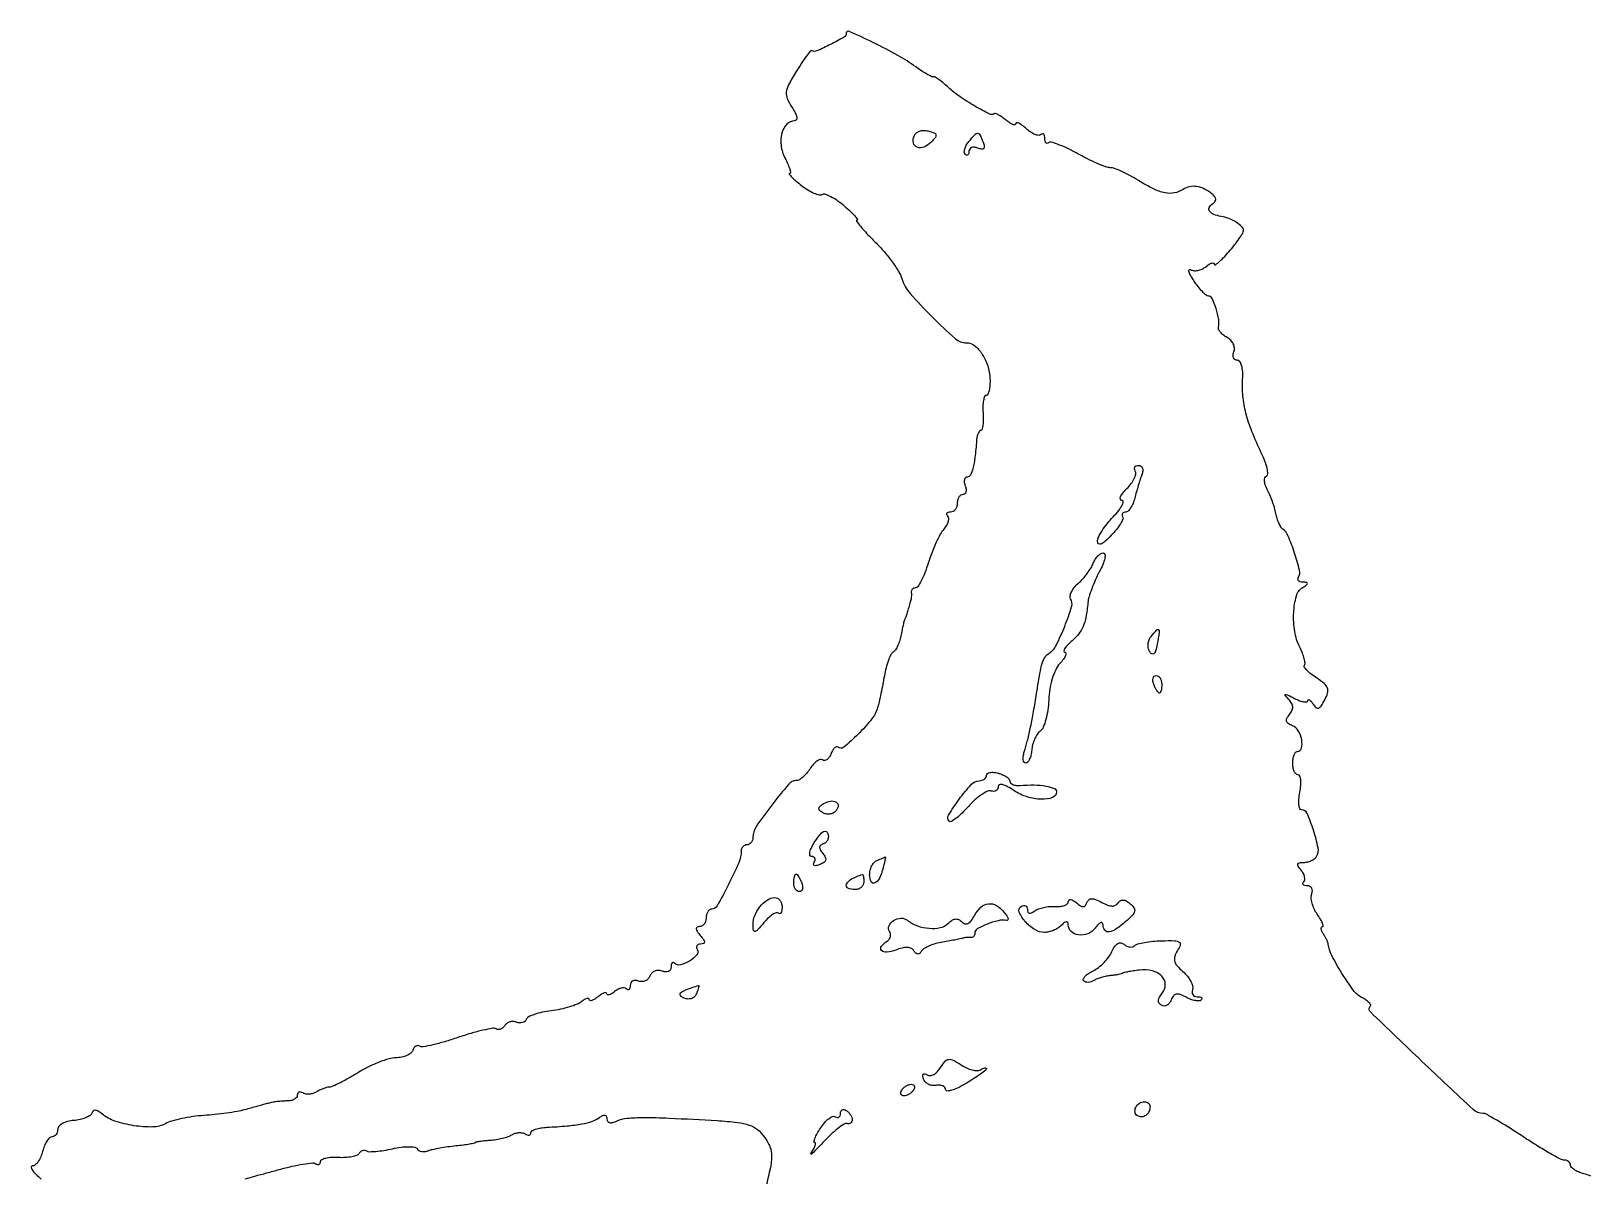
# Model space of a CAD drawing. Extents: x 0 to 358, y 1 to 396.
# Drawn here: x 0.5 to 267.5, y 200.3 to 396.4 of the extents above; entities that cross this region are included whole.
import ezdxf

# ---------------------------------------------------------------- set-up
doc = ezdxf.new("R2010")
doc.units = 0

msp = doc.modelspace()

# ---------------------------------------------------------------- linework, layer by layer
for points in [[(267.457085, 200.277157, 0.034719), (266.5, 200.589356, -0.031538), (265.542749, 200.894893, -0.043524), (264.734375, 201.294405, -0.050787), (264.168069, 201.722675, -0.208396), (264, 202.108408, 0.116862), (263.919414, 202.44849, 0.100539), (263.691975, 202.738095, 0.092947), (263.351862, 202.93251, 0.083676), (262.951403, 203, -0.12223), (262.288677, 203.164467, -0.007081), (260.441835, 204.175, -0.010418), (258.263952, 205.467683, -0.007452), (255.880689, 207, 0.005867), (253.513541, 208.532583, 0.008509), (251.385657, 209.825, 0.004907), (249.574371, 210.859647, 0.127986), (249.035041, 211, -0.189926), (247.30427, 211.682039, -0.002406), (238.557457, 219.922089, -0.001697), (229.721672, 228.38388, -0.419561), (229.712601, 229.379268, 0.334621), (229.747882, 229.630389, 0.06919), (229.462184, 230.010611, 0.047639), (228.932864, 230.450184, 0.026614), (228.215996, 230.884403, -0.111801), (226.831684, 232.084099, -0.018941), (224.855841, 234.996058, -0.019905), (223.105485, 238.063865, -0.093409), (222.522639, 240, 0.071691), (222.454022, 240.26955, 0.014588), (222.25187, 240.720313, 0.015098), (221.983422, 241.234766, 0.013649), (221.67567, 241.75, -0.033712), (221.41456, 242.229858, -0.072502), (221.295985, 242.632812, -0.141775), (221.332748, 242.893242, -0.29539), (221.497687, 243, 0.459666), (221.627694, 243.151539, 0.059025), (221.497418, 243.621223, 0.037199), (221.157255, 244.302919, 0.018453), (220.632143, 245.114802, -0.04329), (220.104756, 246.026394, -0.043275), (219.742142, 247.015284, -0.046866), (219.583334, 247.93325, -0.111471), (219.682427, 248.614802, 0.083979), (219.789026, 249.143813, 0.131528), (219.683698, 249.593098, 0.150095), (219.383278, 249.890889, 0.121349), (218.940322, 250, -0.051431), (218.496526, 250.045771, -0.154481), (218.234088, 250.193285, -0.259457), (218.180393, 250.408538, -0.131282), (218.324657, 250.657991, 0.171918), (218.492554, 251.010146, 0.082297), (218.462194, 251.516912, 0.066538), (218.246292, 252.095866, 0.050768), (217.868879, 252.657991, -0.030075), (217.37435, 253.332571, -0.227762), (217.326648, 253.713503, -0.277191), (217.591411, 253.939553, -0.041494), (218.318538, 254, 0.058448), (218.963311, 254.07563, 0.050433), (219.607806, 254.299493, 0.052997), (220.15648, 254.629119, 0.092851), (220.512083, 255.01955, 0.191349), (220.771079, 256.480578, 0.027072), (219.980331, 259.4917, 0.024679), (218.892101, 262.380309, 0.298729), (217.947448, 263, -0.31361), (217.644814, 263.210523, -0.064185), (217.489875, 263.88125, -0.046772), (217.484692, 264.849938, -0.027324), (217.65, 266, 0.027739), (217.814333, 267.150043, 0.047454), (217.806228, 268.11875, 0.06547), (217.64665, 268.788345, 0.311005), (217.339286, 269, -0.205852), (216.991166, 269.149664, -0.083049), (216.696094, 269.5875, -0.063348), (216.495445, 270.234369, -0.043589), (216.428571, 271, -0.037431), (216.485989, 271.765916, -0.056229), (216.659375, 272.4125, -0.073811), (216.913319, 272.854291, -0.229337), (217.214286, 273, 0.343323), (217.918961, 273.548517, 0.108803), (217.963339, 274.97104, 0.08403), (217.379119, 276.555593, 0.172555), (216.387376, 277.404844, -0.05116), (215.667001, 277.769538, -0.18585), (215.369029, 278.176146, -0.188715), (215.42299, 278.673229, -0.052937), (215.863582, 279.335627, 0.061821), (216.302038, 280.020825, 0.125231), (216.426261, 280.644554, 0.121029), (216.238433, 281.266121, 0.055653), (215.726206, 281.9462, -0.01353), (215.118851, 282.625324, -0.59148), (215.173763, 282.768749, -0.149637), (215.500573, 282.715946, -0.004478), (216.75, 282.087223, 0.026527), (217.614418, 281.698991, 0.051582), (218.343561, 281.500322, 0.085899), (218.836257, 281.504481, 0.356969), (219.015313, 281.714816, -0.266291), (219.108121, 281.869643, -0.282712), (219.283805, 281.862479, -0.079433), (219.568466, 281.597113, -0.024349), (219.907826, 281.1149, 0.063646), (220.404318, 280.515384, 0.280927), (220.834415, 280.426287, 0.163131), (221.286741, 280.782356, 0.022279), (221.909428, 281.830764, 0.049442), (222.402313, 283.021053, 0.165185), (222.374286, 283.854259, 0.131331), (221.829463, 284.613867, 0.026853), (220.485706, 285.601322, -0.021106), (219.543975, 286.276831, -0.036423), (218.830422, 286.9248, -0.044355), (218.398995, 287.467053, -0.356217), (218.428909, 287.762243, 0.232588), (218.545605, 288.10478, 0.030725), (218.396445, 288.879811, 0.030454), (218.087518, 289.836143, 0.021064), (217.628447, 290.876784, -0.075185), (216.771926, 293.5739, -0.051868), (216.599425, 296.779225, -0.05376), (217.052028, 299.632876, -0.187486), (218.139142, 301.107156, 0.012398), (218.834744, 301.572441, 0.228205), (218.960349, 301.798193, 0.400356), (218.834696, 301.946584, 0.023718), (218.190983, 301.984687, -0.067932), (217.728707, 302.053302, -0.139696), (217.421433, 302.246205, -0.188066), (217.315069, 302.528094, -0.136486), (217.409432, 302.853458, 0.202372), (217.591743, 304.026185, 0.01759), (216.738268, 306.990852, 0.020313), (215.665141, 309.875928, 0.134817), (214.726574, 311.073495, -0.100195), (214.401301, 311.43475, -0.029816), (214.060886, 312.098811, -0.0286), (213.759095, 312.908193, -0.027372), (213.54649, 313.758598, 0.024438), (213.314379, 314.710714, 0.014073), (212.947346, 315.832788, 0.01404), (212.514317, 316.941487, 0.022745), (212.077905, 317.854433, -0.038273), (211.722963, 318.660283, -0.068609), (211.578581, 319.367535, -0.101669), (211.651298, 319.89009, -0.224223), (211.928678, 320.16933, 0.326388), (212.169507, 320.527283, 0.044422), (212.047665, 321.477533, 0.03727), (211.672153, 322.732163, 0.022394), (211.052076, 324.158443, -0.019208), (209.443132, 327.795754, -0.032282), (208.413571, 330.971353, -0.037259), (207.898591, 333.892633, -0.041642), (207.850658, 336.75, 0.030189), (207.858571, 338.0467, 0.055754), (207.684986, 339.084998, 0.08075), (207.364612, 339.768716, 0.247753), (206.9265, 340, -0.149401), (206.538631, 340.118542, -0.152549), (206.28714, 340.432856, -0.116583), (206.219936, 340.909967, -0.068664), (206.351478, 341.473553, 0.115227), (206.439394, 342.111419, 0.087031), (206.252809, 342.79598, 0.080018), (205.822529, 343.425705, 0.075513), (205.208467, 343.903212, -0.039215), (204.569776, 344.329553, -0.050512), (204.062464, 344.819437, -0.059846), (203.747869, 345.297125, -0.179184), (203.706306, 345.679659, 0.104742), (203.755686, 346.99042, 0.034553), (203.294755, 348.872752, 0.029487), (202.628524, 350.59976, 0.293969), (202.006602, 351, -0.179689), (201.606735, 351.148498, -0.024804), (200.953262, 351.770543, -0.025856), (200.226236, 352.618555, -0.019251), (199.511283, 353.623124, -0.016505), (198.922748, 354.589472, -0.056057), (198.634513, 355.267373, -0.287444), (198.702903, 355.514713, -0.335505), (198.940078, 355.537034, 0.117241), (199.487196, 355.355629, 0.069163), (200.17828, 355.391159, 0.063102), (200.901427, 355.627203, 0.062877), (201.543805, 356.036355, -0.030158), (202.103377, 356.44643, -0.071283), (202.572243, 356.66135, -0.160507), (202.870291, 356.652161, -0.315284), (203, 356.466906, 0.582294), (203.172893, 356.368785, 0.041757), (203.734016, 356.770957, 0.02636), (204.538949, 357.533004, 0.012445), (205.498779, 358.594461, 0.010881), (206.455972, 359.75774, 0.014829), (207.2639, 360.849474, 0.011628), (207.880671, 361.782327, 0.140708), (207.998779, 362.190983, 0.202598), (207.711142, 362.875086, 0.051057), (206.74436, 363.642548, 0.048327), (205.46991, 364.293719, 0.056448), (204.158369, 364.646844, -0.055112), (202.903424, 364.981148, -0.150094), (202.18972, 365.544747, -0.263606), (202.132048, 366.191536, -0.147194), (202.668296, 366.804373, 0.071128), (203.118116, 367.184545, 0.194189), (203.255817, 367.569531, 0.161667), (203.096165, 367.992828, 0.046506), (202.600255, 368.5, 0.059737), (201.330364, 369.339906, 0.077908), (200.005224, 369.763675, 0.087727), (198.741383, 369.737137, 0.103989), (197.64474, 369.269298, -0.107495), (196.203235, 368.666118, -0.095379), (194.574807, 368.679227, -0.065747), (192.585518, 369.359579, -0.024451), (190, 370.804903, 0.015233), (188.564128, 371.642661, 0.017506), (187.14403, 372.351008, 0.016816), (185.908463, 372.864755, 0.08963), (185.192444, 372.996262, -0.088254), (184.441772, 373.132016, -0.01276), (182.991698, 373.712002, -0.014131), (181.297334, 374.497823, -0.011668), (179.536686, 375.427575, 0.015211), (177.827347, 376.314804, 0.023291), (176.29121, 376.967492, 0.019758), (175.038701, 377.376582, 0.271807), (174.594242, 377.260909, -0.169363), (174.370009, 377.152631, -0.257453), (174.174559, 377.232892, -0.12671), (174.040932, 377.52806, -0.043285), (174, 378, 0.04964), (173.953601, 378.466209, 0.148649), (173.803526, 378.745192, 0.260289), (173.584477, 378.806488, 0.138111), (173.331152, 378.664485, -0.225806), (172.943361, 378.52677, -0.068493), (172.320877, 378.678904, -0.053499), (171.58128, 379.067117, -0.036341), (170.831152, 379.652806, 0.02206), (170.12753, 380.235248, 0.049909), (169.537901, 380.594811, 0.107822), (169.155785, 380.685512, 0.419566), (169, 380.532543, -0.361339), (168.855743, 380.358991, -0.133083), (168.514227, 380.386637, -0.060482), (167.981695, 380.654606, -0.026432), (167.346305, 381.127555, 0.019025), (166.686776, 381.633818, 0.028797), (166.073578, 382.017455, 0.028072), (165.566025, 382.259724, 0.265352), (165.335827, 382.229738, -0.287826), (164.558255, 382.161307, -0.011939), (161.992966, 383.55142, -0.020531), (159.412125, 385.174993, -0.038714), (157.5, 386.721185, 0.015344), (156.68996, 387.441277, 0.020528), (155.910187, 388.040173, 0.018199), (155.23812, 388.478094, 0.159761), (154.896381, 388.556045, -0.138535), (154.539125, 388.622064, -0.013962), (153.766138, 389.030376, -0.016663), (152.858233, 389.583547, -0.012519), (151.896381, 390.249491, 0.030305), (148.829753, 392.215199, 0.014375), (144.666447, 394.386274, 0.006507), (140.495997, 396.344138, 0.545232), (140, 396.024506, -0.267783), (139.619587, 395.365139, -0.013115), (137.321377, 394.115609, -0.014258), (134.968784, 392.998704, -0.215253), (134.085317, 393.006922, 0.342608), (133.839929, 392.95029, 0.009647), (133.128123, 392.041684, 0.015832), (132.305993, 390.874332, 0.00973), (131.409108, 389.451588, 0.014339), (130.122812, 387.175192, 0.092287), (129.731946, 385.918761, 0.133034), (129.894445, 384.821029, 0.042165), (130.688801, 383.352197, -0.026374), (131.245807, 382.395638, -0.070334), (131.504169, 381.651399, -0.156192), (131.450744, 381.193648, -0.29426), (131.150194, 381, 0.20772), (129.814251, 380.419968, 0.124644), (128.96581, 378.879953, 0.097196), (128.835175, 376.767616, 0.086858), (129.496335, 374.669703, -0.016025), (129.986792, 373.645325, -0.030029), (130.305463, 372.784225, -0.036757), (130.445281, 372.161683, -0.458089), (130.305838, 372, 0.627728), (130.244449, 371.87281, 0.027565), (130.670505, 371.393411, 0.020644), (131.387806, 370.72806, 0.010011), (132.355485, 369.935015, 0.027188), (133.425066, 369.184032, 0.037058), (134.467811, 368.636243, 0.040727), (135.352487, 368.334981, 0.20281), (135.859926, 368.413429, -0.223811), (136.377393, 368.472264, -0.036995), (137.32701, 368.06953, -0.034521), (138.452211, 367.388796, -0.024301), (139.619582, 366.479636, -0.010857), (140.678429, 365.52825, -0.022283), (141.456632, 364.729759, -0.03007), (141.909216, 364.155972, -0.605122), (141.828528, 364.001221, 0.615054), (141.740544, 363.826346, 0.01432), (142.468363, 362.898796, 0.015935), (143.541642, 361.689374, 0.008336), (144.949605, 360.25, -0.020554), (146.457898, 358.630757, -0.019569), (147.854242, 356.867188, -0.019952), (148.96336, 355.21309, -0.063094), (149.512022, 354, 0.104214), (150.917947, 351.465235, 0.018497), (154.642589, 347.475757, 0.014979), (158.641999, 343.72917, 0.182697), (160.570966, 343, -0.170511), (161.953347, 342.514461, -0.078895), (163.251316, 341.086612, -0.068309), (164.210185, 339.07038, -0.066903), (164.599223, 336.855899, -0.02504), (164.588526, 335.761394, -0.040377), (164.458009, 334.83892, -0.049082), (164.241932, 334.18546, -0.296606), (163.956799, 334, 0.310006), (163.677161, 333.808187, 0.046802), (163.482775, 333.11875, 0.03887), (163.382058, 332.149866, 0.023755), (163.406923, 331, -0.018536), (163.443801, 329.849916, -0.030692), (163.379407, 328.88125, -0.032163), (163.24097, 328.169284, -0.340974), (163.021595, 328, 0.240261), (162.784657, 327.879171, 0.059218), (162.565044, 327.485937, 0.047582), (162.392578, 326.920279, 0.031907), (162.300134, 326.25, -0.010238), (162.026017, 323.334248, -0.034863), (161.677346, 321.459791, -0.058126), (161.243103, 320.339312, -0.27809), (160.680207, 320, 0.201694), (160.388092, 319.877167, 0.142305), (160.217773, 319.559375, 0.093029), (160.206255, 319.07459, 0.051204), (160.361626, 318.5, -0.055937), (160.511135, 317.925634, -0.100118), (160.483616, 317.440625, -0.147206), (160.289193, 317.122486, -0.184534), (159.968615, 317, 0.152681), (159.599211, 316.884506, 0.098158), (159.284531, 316.559375, 0.08088), (159.07223, 316.073532, 0.062722), (159, 315.5, -0.076226), (158.912123, 314.926925, -0.089419), (158.657292, 314.440625, -0.100747), (158.278257, 314.115534, -0.127718), (157.833333, 314, 0.058615), (157.432486, 313.952847, 0.175975), (157.205849, 313.803526, 0.251921), (157.173742, 313.585578, 0.109963), (157.335515, 313.331152, -0.194), (157.493934, 312.958699, -0.075761), (157.418819, 312.394314, -0.06004), (157.137594, 311.735559, -0.043497), (156.679868, 311.081152, 0.052051), (156.081155, 310.193287, 0.015248), (155.35148, 308.716026, 0.015139), (154.627048, 306.99306, 0.0157), (154.017626, 305.25, -0.016841), (153.4441, 303.621542, -0.025309), (152.826111, 302.248438, -0.022814), (152.237837, 301.218934, -0.256951), (151.83994, 301, 0.091019), (151.528386, 300.942811, 0.11087), (151.281519, 300.779688, 0.118092), (151.138359, 300.535884, 0.113599), (151.118421, 300.25, -0.037629), (151.14628, 299.908429, -0.022329), (151.130551, 299.5, -0.02227), (151.078139, 299.091714, -0.035422), (150.993421, 298.75, 0.006628), (150.882384, 298.391783, 0.003126), (150.748067, 297.926562, 0.003097), (150.613478, 297.437645, 0.004363), (150.5, 297, -0.011706), (150.389666, 296.59882, -0.013318), (150.26489, 296.220312, -0.012552), (150.142826, 295.90576, -0.069558), (150.05069, 295.75, 0.104766), (149.954483, 295.557893, 0.004933), (149.777463, 294.851814, 0.007946), (149.587688, 294.002718, 0.005613), (149.400436, 293.04341, -0.029282), (149.160003, 292.061294, -0.031773), (148.811419, 291.14124, -0.033536), (148.41364, 290.400368, -0.114861), (148.028509, 290.01762, 0.139759), (147.635466, 289.586736, 0.026065), (147.204854, 288.595073, 0.02611), (146.81117, 287.34606, 0.021256), (146.517872, 285.97421, -0.005759), (146.249704, 284.497484, -0.004786), (145.931391, 282.933049, -0.004834), (145.612241, 281.505639, -0.013024), (145.349362, 280.5, -0.098894), (144.333797, 278.543924, -0.027727), (142.022305, 275.968606, -0.021209), (139.556114, 273.710042, -0.389149), (138.581184, 273.75215, 0.267611), (138.32703, 273.820422, 0.125341), (138.019401, 273.648381, 0.073425), (137.698035, 273.238478, 0.037997), (137.418754, 272.648872, -0.055738), (137.114681, 272.061605, -0.086242), (136.721639, 271.649055, -0.117287), (136.305834, 271.471271, -0.183031), (135.927922, 271.544547, 0.217398), (135.503884, 271.598019, 0.078005), (134.944757, 271.322122, 0.059442), (134.342852, 270.780394, 0.040266), (133.79216, 270.038803, -0.033981), (133.227819, 269.258554, -0.038876), (132.585823, 268.598898, -0.042501), (131.96241, 268.138315, -0.138717), (131.473453, 268, 0.219112), (130.141173, 267.386719, 0.012652), (127.233633, 263.81086, 0.014943), (124.553716, 260.115846, 0.150523), (124, 258.318215, -0.074258), (123.924781, 257.814535, -0.088353), (123.70625, 257.387226, -0.100639), (123.381351, 257.101571, -0.130891), (123, 257, 0.104631), (122.618438, 256.91927, 0.099094), (122.29375, 256.690134, 0.096534), (122.076139, 256.347799, 0.093714), (122, 255.945136, -0.101871), (121.589258, 253.95007, -0.015444), (119.856971, 250.241342, -0.010007), (117.892501, 246.539371, -0.272164), (116.975007, 246, 0.151749), (116.603169, 245.884488, 0.098319), (116.286408, 245.559375, 0.081201), (116.072731, 245.073516, 0.063155), (116, 244.5, -0.073201), (115.915635, 243.926827, -0.087756), (115.670282, 243.440625, -0.100549), (115.305595, 243.115597, -0.132654), (114.877555, 243, 0.122183), (114.467821, 242.898357, 0.300026), (114.325424, 242.638636, 0.128583), (114.48229, 242.191217, 0.024942), (115, 241.5, -0.020663), (115.564903, 240.759068, -0.142917), (115.709758, 240.330825, -0.325525), (115.547239, 240.086597, -0.088789), (115.063428, 240, 0.087894), (114.656816, 239.927966, 0.16675), (114.401459, 239.720988, 0.178278), (114.336822, 239.412212, 0.102122), (114.468991, 239.050173, -0.329241), (114.394624, 238.151355, -0.075887), (113.159064, 237.109313, -0.070989), (111.611265, 236.44135, -0.268987), (110.631483, 236.70185, 0.140928), (110.392401, 236.834139, 0.260452), (110.185498, 236.773699, 0.146369), (110.043765, 236.505612, 0.048953), (110, 236.059678, -0.127714), (109.881956, 235.605074, -0.16252), (109.563976, 235.314457, -0.128753), (109.070151, 235.233677, -0.068219), (108.462146, 235.376152, 0.089321), (107.82821, 235.496913, 0.097617), (107.212887, 235.382049, 0.101645), (106.70596, 235.048649, 0.105396), (106.379387, 234.546284, -0.09884), (106.063244, 234.045868, -0.097898), (105.578234, 233.703164, -0.097991), (104.999714, 233.570996, -0.099237), (104.417241, 233.670131, 0.081736), (103.875876, 233.781731, 0.12965), (103.416315, 233.680086, 0.150817), (103.111971, 233.382058, 0.124767), (103, 232.940322, -0.051431), (102.954229, 232.496526, -0.154481), (102.806715, 232.234088, -0.259457), (102.591462, 232.180393, -0.131282), (102.342009, 232.324657, 0.171918), (101.989854, 232.492554, 0.082297), (101.483088, 232.462194, 0.066538), (100.904134, 232.246292, 0.050768), (100.342009, 231.868879, -0.03138), (99.826304, 231.492883, -0.074889), (99.394215, 231.301091, -0.168576), (99.119912, 231.319157, -0.301415), (99, 231.5, 0.341777), (98.867713, 231.670922, 0.144806), (98.559375, 231.660392, 0.064878), (98.07637, 231.426283, 0.027963), (97.5, 231, -0.027963), (96.92363, 230.573717, -0.064878), (96.440625, 230.339608, -0.144806), (96.132287, 230.329078, -0.341777), (96, 230.5, 0.293524), (95.88254, 230.682847, 0.173101), (95.614288, 230.705966, 0.077033), (95.191525, 230.52192, 0.032103), (94.686938, 230.155145, -0.078506), (93.925225, 229.702649, -0.021722), (92.607647, 229.242636, -0.021374), (91.049968, 228.84535, -0.020899), (89.452375, 228.579012, 0.022237), (87.926433, 228.320423, 0.030491), (86.585865, 227.944648, 0.031015), (85.561434, 227.516023, 0.200307), (85.20083, 227.102489, -0.13808), (84.971652, 226.764736, -0.105499), (84.575802, 226.553605, -0.090161), (84.071204, 226.503015, -0.071747), (83.536543, 226.624351, 0.083127), (82.976306, 226.738229, 0.078375), (82.397349, 226.667381, 0.081674), (81.888971, 226.427311, 0.103632), (81.532052, 226.051862, -0.073395), (81.214784, 225.675266, -0.087867), (80.819701, 225.433646, -0.100568), (80.410134, 225.362019, -0.132327), (80.048228, 225.470193, 0.183506), (79.473076, 225.581165, 0.012121), (77.789087, 225.245736, 0.016264), (75.756135, 224.71931, 0.011365), (73.5, 224, -0.011139), (71.245028, 223.279937, -0.01599), (69.215705, 222.751303, -0.011767), (67.533884, 222.411562, -0.18439), (66.968083, 222.519726, 0.145692), (66.632502, 222.610518, 0.130442), (66.285447, 222.509011, 0.105429), (65.979029, 222.221229, 0.07135), (65.763775, 221.791324, -0.14704), (65.432254, 221.320747, -0.062082), (64.762967, 220.918587, -0.053997), (63.887508, 220.638955, -0.046741), (62.928365, 220.535094, 0.06695), (61.723783, 220.355317, 0.022554), (60.038332, 219.783747, 0.021974), (58.209685, 218.975903, 0.023473), (56.5, 218.026597, -0.009421), (54.895103, 217.075533, -0.012064), (53.38125, 216.26418, -0.010014), (52.093932, 215.645761, -0.093984), (51.5, 215.500167, 0.052504), (51.028368, 215.425075, 0.023202), (50.426563, 215.232831, 0.022659), (49.801898, 214.968059, 0.028295), (49.25, 214.664552, -0.064843), (48.697556, 214.411282, -0.0569), (48.073438, 214.293398, -0.059864), (47.474951, 214.321297, -0.097156), (47, 214.5, 0.07646), (46.617603, 214.662104, 0.15381), (46.29375, 214.643656, 0.186466), (46.079292, 214.451415, 0.118367), (46, 214.121166, -0.17152), (45.865851, 213.741609, -0.094736), (45.485937, 213.420037, -0.074948), (44.91945, 213.204286, -0.05504), (44.25, 213.134201, 0.019695), (43.47076, 213.10791, 0.012775), (42.573437, 213.019092, 0.012849), (41.700281, 212.887212, 0.023687), (41, 212.728433, 0.000038), (40.252706, 212.521286, 0.000014), (39.20625, 212.231097, 0.000014), (38.067073, 211.915127, 0.000017), (37, 211.619085, -0.024266), (35.732933, 211.332896, -0.008813), (33.9125, 211.046599, -0.008715), (31.906155, 210.802769, -0.01028), (30, 210.644296, 0.019258), (28.125659, 210.454531, 0.017638), (26.215189, 210.117367, 0.017961), (24.531973, 209.694962, 0.053637), (23.434686, 209.245249, -0.120728), (21.262896, 208.677172, -0.042657), (18.031872, 208.902792, -0.042857), (14.801232, 209.695573, -0.091863), (12.568897, 210.942821, 0.038812), (11.94426, 211.384186, 0.119355), (11.453145, 211.536088, 0.196138), (11.091631, 211.414286, 0.134352), (10.847246, 211.050359, -0.169022), (10.527119, 210.637139, -0.047652), (9.794191, 210.254119, -0.042246), (8.828142, 209.953293, -0.033807), (7.75, 209.790513, 0.044117), (6.697467, 209.609364, 0.060861), (5.807812, 209.25383, 0.07691), (5.203188, 208.789136, 0.192838), (5, 208.281892, -0.074938), (4.926178, 207.79211, -0.088728), (4.711847, 207.376556, -0.100685), (4.393141, 207.098761, -0.129778), (4.019052, 207, 0.196992), (3.598489, 206.827615, 0.05533), (3.141941, 206.265625, 0.046776), (2.722843, 205.457085, 0.034719), (2.410644, 204.5, -0.040428), (2.086396, 203.543121, -0.052063), (1.632158, 202.734016, -0.062041), (1.124319, 202.177297, -0.178431), (0.641592, 201.998779, 0.441619), (0.455265, 201.793895, 0.126334), (0.619371, 201.337337, 0.048784), (1.221335, 200.613733, 0.019819), (2.169033, 199.748779, 0.009327)], [(37.093606, 199.826157, 0.001115), (38.768922, 200.269501, 0.001418), (40.763748, 200.808229, 0.00112), (42.919567, 201.402192, -0.011846), (45.056071, 201.941804, -0.016536), (46.991076, 202.315215, -0.01292), (48.590228, 202.527093, -0.166376), (49.169567, 202.395202, 0.084882), (49.486783, 202.266949, 0.163686), (49.75606, 202.296591, 0.180599), (49.935273, 202.477996, 0.105885), (50, 202.780218, -0.284715), (50.20668, 203.113756, -0.057425), (50.89268, 203.361503, -0.044938), (51.874372, 203.50188, -0.027916), (53.03891, 203.497685, 0.027101), (54.24124, 203.491396, 0.034644), (55.340884, 203.622002, 0.037108), (56.209193, 203.854536, 0.172012), (56.608009, 204.174762, -0.084477), (56.866227, 204.467911, -0.093281), (57.198684, 204.64699, -0.100466), (57.552785, 204.685311, -0.115793), (57.874298, 204.577688, 0.14352), (58.3592, 204.444281, 0.017187), (59.481082, 204.501528, 0.019346), (60.839742, 204.67093, 0.014775), (62.310526, 204.957267, -0.023379), (63.76615, 205.214746, -0.03314), (65.078458, 205.296304, -0.034859), (66.109718, 205.219977, -0.221954), (66.537351, 204.939564, 0.132557), (66.842015, 204.653659, 0.080327), (67.312827, 204.492522, 0.070636), (67.873175, 204.476599, 0.06353), (68.437648, 204.614447, -0.036207), (69.183103, 204.840172, -0.009845), (70.390163, 205.08731, -0.009907), (71.77448, 205.314193, -0.010149), (73.155623, 205.484013, 0.006013), (74.437898, 205.63092, 0.009901), (75.517589, 205.789572, 0.003899), (76.420411, 205.9478, 0.362057), (76.5, 206.043304, -0.363893), (76.576723, 206.134764, -0.006937), (77.234375, 206.241524, -0.013334), (78.041488, 206.339165, -0.008101), (79, 206.41362, 0.024292), (80.048835, 206.529347, 0.021094), (81.132812, 206.749815, 0.021633), (82.097727, 207.033655, 0.056538), (82.75, 207.342572, -0.064823), (83.302439, 207.593128, -0.05668), (83.926562, 207.708695, -0.05958), (84.525062, 207.679245, -0.096646), (85, 207.5, 0.059279), (85.383175, 207.321871, 0.127038), (85.70625, 207.301162, 0.191272), (85.917279, 207.435442, 0.157823), (86, 207.690983, -0.264358), (86.182359, 208.011789, -0.05185), (86.807812, 208.301219, -0.042723), (87.696414, 208.52283, -0.027741), (88.75, 208.632315, 0.009545), (92.225112, 208.866081, 0.024228), (94.731181, 209.205717, 0.033311), (96.542659, 209.66778, 0.083002), (97.75, 210.299364, -0.039581), (98.301364, 210.651587, -0.165855), (98.684246, 210.713626, -0.26303), (98.917358, 210.524156, -0.093748), (99, 210.087261, 0.147366), (99.12797, 209.6625, 0.196914), (99.457626, 209.438568, 0.117482), (100.003603, 209.452797, 0.040879), (100.75, 209.718218, -0.082185), (102.464333, 210.17311, -0.023207), (105.234015, 210.308826, -0.012955), (109.665613, 210.205312, -0.002357), (117.871104, 209.761972, -0.012892), (121.368239, 209.465855, -0.055994), (123.394905, 209.008129, -0.088211), (124.787403, 208.229292, -0.065915), (125.992728, 206.943808, -0.05751), (126.927071, 205.260387, -0.102918), (127.219514, 203.71214, -0.049617), (126.958649, 201.503754, -0.005382), (125.800258, 196.5, 0.000266)]]:
    msp.add_lwpolyline(points, format="xyb")
for points in [[(154.471838, 377.328981, -0.096506), (153.258363, 376.51124, -0.193629), (152.121823, 376.490731, -0.258171), (151.505531, 377.220927, -0.141459), (151.608257, 378.421517, -0.124643), (151.952813, 378.909896, -0.091939), (152.527747, 379.24292, -0.081085), (153.253401, 379.374841, -0.068556), (154.02875, 379.282231, -0.025861), (155.061256, 378.954349, -0.252289), (155.352281, 378.620743, -0.233717), (155.245087, 378.175227, -0.022526)], [(163.404352, 377.388659, -0.03808), (163.623605, 376.654693, -0.236196), (163.529306, 376.28497, -0.265879), (163.190553, 376.166114, -0.046062), (162.511341, 376.357275, 0.066348), (161.933175, 376.495032, 0.11387), (161.443956, 376.433379, 0.152237), (161.121961, 376.186416, 0.15481), (161, 375.801949, -0.057643), (160.954795, 375.41114, -0.173254), (160.811265, 375.18889, -0.253224), (160.601803, 375.155462, -0.112378), (160.357499, 375.309167, -0.193391), (160.204689, 375.667265, -0.075397), (160.275311, 376.210657, -0.059862), (160.54308, 376.845176, -0.043481), (160.979944, 377.475834, -0.011824), (162.039404, 378.692669, -0.220136), (162.497125, 378.884798, -0.280847), (162.871932, 378.637341, -0.01832)], [(190.602724, 320.407099, 0.012494), (190.325857, 319.627927, 0.005362), (189.993559, 318.575028, 0.005302), (189.663327, 317.44527, 0.006968), (189.387327, 316.407099, -0.034945), (189.086273, 315.485591, -0.047), (188.68141, 314.707085, -0.055631), (188.239885, 314.16624, -0.196214), (187.832575, 314, 0.085099), (187.501998, 313.943326, 0.157442), (187.287587, 313.779688, 0.175045), (187.222671, 313.535663, 0.108987), (187.312195, 313.25, -0.235319), (187.337946, 312.810925, -0.034412), (186.9195, 311.992115, -0.03284), (186.248193, 311.025244, -0.022662), (185.371212, 310.021031, -0.018078), (184.322785, 309.001431, -0.079362), (183.601357, 308.531948, -0.271774), (183.194391, 308.577805, -0.236217), (183, 308.966313, -0.115143), (183.170028, 309.694855, -0.026879), (183.789333, 310.796075, -0.026326), (184.658526, 312.016983, -0.023169), (185.687091, 313.195281, 0.020827), (186.63688, 314.273109, 0.04743), (187.236141, 315.176114, 0.10353), (187.407524, 315.761556, 0.437385), (187.187091, 316, -0.325942), (186.929536, 316.187853, -0.178255), (186.946922, 316.598214, -0.070096), (187.335243, 317.253275, -0.027588), (188.036475, 318.036475, 0.036039), (188.77234, 318.88682, 0.048417), (189.299809, 319.75777, 0.057736), (189.564451, 320.52428, 0.195088), (189.477458, 321.036475, -0.098421), (189.340261, 321.403902, -0.175714), (189.399406, 321.716964, -0.16978), (189.648317, 321.926554, -0.091124), (190.047972, 322, -0.154548), (190.448529, 321.87316, -0.15685), (190.700211, 321.539528, -0.113987), (190.755944, 321.026144, -0.061966)], [(183.308175, 303.75, 0.018307), (182.625833, 302.357782, 0.016212), (182.016941, 300.862371, 0.016499), (181.556772, 299.479603, 0.046817), (181.360363, 298.483605, -0.018306), (181.015062, 295.992616, -0.057818), (180.534173, 294.380285, -0.07165), (179.760953, 293.114649, -0.040031), (178.5, 291.818136, 0.022018), (177.793671, 291.142338, 0.053343), (177.35334, 290.571297, 0.132354), (177.244753, 290.203534, 0.410464), (177.404988, 290.033269, -0.376925), (177.595172, 289.853353, -0.12513), (177.53013, 289.441804, -0.057318), (177.169178, 288.811713, -0.025213), (176.560172, 288.066489, 0.074278), (175.84994, 286.999471, 0.035801), (175.258603, 285.463143, 0.033216), (174.840486, 283.672932, 0.031786), (174.655185, 281.816489, -0.026687), (174.500541, 280.089316, -0.030678), (174.165246, 278.468543, -0.032115), (173.715513, 277.153585, -0.128226), (173.205228, 276.480677, 0.079497), (172.696673, 275.929515, 0.040928), (172.241435, 275.105519, 0.039351), (171.902243, 274.159504, 0.047642), (171.742423, 273.230677, -0.036146), (171.615556, 272.376498, -0.052582), (171.372717, 271.655261, -0.066552), (171.059677, 271.158995, -0.222343), (170.719808, 271, -0.25742), (170.443153, 271.152541, -0.109434), (170.295276, 271.564034, -0.069703), (170.302834, 272.184171, -0.039011), (170.474645, 272.920115, 0.015339), (170.992338, 274.743383, 0.00937), (171.496362, 276.9231, 0.008034), (171.996332, 279.489107, 0.005063), (172.501518, 282.5, -0.003879), (173.140825, 286.366331, -0.0302), (173.560873, 288.144202, -0.069998), (174.028556, 289.158177, -0.110002), (174.707983, 289.829968, 0.137047), (175.928498, 291.172644, 0.022104), (177.387701, 294.429918, 0.019013), (178.574618, 297.796501, 0.216936), (178.401544, 299.159306, -0.190364), (178.314603, 299.644377, -0.066606), (178.549685, 300.326483, -0.054444), (179.039114, 301.083897, -0.040585), (179.727593, 301.803072, 0.02919), (180.506942, 302.580926, 0.02228), (181.268102, 303.51559, 0.022731), (181.904078, 304.458419, 0.048223), (182.288026, 305.25, -0.049465), (182.614763, 305.919401, -0.055008), (183.057039, 306.485937, -0.062491), (183.54213, 306.87281, -0.137968), (183.994295, 307, -0.375688), (184.274907, 306.754506, -0.085548), (184.249275, 306.069092, -0.048581), (183.921583, 305.028744, -0.022524)], [(193.227174, 291.40805, -0.019828), (192.956496, 290.244328, -0.132052), (192.657868, 289.735549, -0.361627), (192.317364, 289.707067, -0.102022), (191.923048, 290.124511, -0.093042), (191.692684, 290.721939, -0.070404), (191.663183, 291.425639, -0.068746), (191.831744, 292.126717, -0.080044), (192.179647, 292.716462, -0.012408), (193.169428, 293.850592, -0.459871), (193.472889, 293.840385, -0.213484), (193.585748, 293.406473, -0.005672)], [(194, 284.5, -0.024748), (193.971531, 283.925176, -0.039339), (193.884553, 283.440625, -0.046727), (193.758929, 283.096084, -0.289661), (193.606989, 283, -0.222225), (193.420671, 283.087111, -0.030693), (193.160341, 283.440625, -0.030395), (192.887494, 283.925442, -0.02136), (192.638374, 284.5, -0.055937), (192.488865, 285.074366, -0.100118), (192.516384, 285.559375, -0.147206), (192.710807, 285.877514, -0.184534), (193.031385, 286, -0.152681), (193.400789, 285.884506, -0.098158), (193.715469, 285.559375, -0.08088), (193.92777, 285.073532, -0.062722)], [(168, 267.895158, 0.201051), (168.134576, 267.574005, 0.096409), (168.514062, 267.322685, 0.071489), (169.08012, 267.178154, 0.047751), (169.75, 267.170233, -0.023709), (172.175587, 267.258071, -0.0408), (174.187219, 267.07092, -0.051663), (175.593409, 266.670283, -0.306601), (176, 266.069551, -0.319386), (175.316687, 265.108943, -0.090933), (173.401448, 264.813908, -0.068282), (170.942018, 265.22312, -0.073484), (168.75, 266.276395, 0.02267), (167.61676, 266.970103, 0.063049), (166.750886, 267.313976, 0.14515), (166.22287, 267.294864, 0.322073), (166, 266.984761, -0.111559), (165.907827, 266.576789, -0.140179), (165.652501, 266.287398, -0.131381), (165.268446, 266.165201, -0.092395), (164.817025, 266.227658, 0.194642), (164.187354, 266.18811, 0.037606), (163.178324, 265.607187, 0.034987), (162.033279, 264.704665, 0.02604), (160.899669, 263.561681, -0.017947), (159.811492, 262.42841, -0.029639), (158.805811, 261.563044, -0.030249), (157.978545, 261.008179, -0.34133), (157.611408, 261.055258, -0.34683), (157.488197, 262.097223, -0.022059), (159.327817, 264.820508, -0.024217), (161.430757, 267.386005, -0.208419), (162.75, 267.982719, 0.070668), (163.227712, 268.057327, 0.085293), (163.632812, 268.261173, 0.098709), (163.903801, 268.559367, 0.136044), (164, 268.90638, -0.24384), (164.157535, 269.210205, -0.106581), (164.5875, 269.392877, -0.070464), (165.233678, 269.424365, -0.040966), (166, 269.289749, -0.038365), (166.765505, 269.025429, -0.049978), (167.4125, 268.664346, -0.059336), (167.859125, 268.266706, -0.183215)], [(138.174265, 262.774265, -0.090402), (137.702269, 262.447819, -0.076613), (137.117308, 262.284763, -0.07681), (136.511839, 262.305599, -0.09172), (135.98037, 262.512132, -0.051636), (135.460944, 262.912566, -0.224971), (135.324824, 263.265303, -0.198204), (135.505984, 263.625842, -0.040088), (136.095492, 264.059017, -0.098573), (137.272268, 264.498017, -0.180453), (138.26331, 264.30072, -0.293102), (138.588475, 263.62237, -0.167068)], [(136.108262, 257.202754, 0.084167), (135.62341, 256.944334, 0.212974), (135.438319, 256.600226, 0.152902), (135.545134, 256.143283, 0.03993), (135.983786, 255.519537, -0.055365), (136.40607, 254.877947, -0.185841), (136.457381, 254.386351, -0.183493), (136.165611, 253.983172, -0.053802), (135.473586, 253.628237, -0.035244), (134.880333, 253.447353, -0.151896), (134.516889, 253.475026, -0.332168), (134.39457, 253.673682, -0.116544), (134.507079, 254.011454, 0.086204), (134.658574, 254.389004, 0.16506), (134.620708, 254.709615, 0.17959), (134.400802, 254.923137, 0.104195), (134.035964, 255, -0.346671), (133.760822, 255.216826, -0.119581), (133.761937, 255.758273, -0.059156), (134.078103, 256.602674, -0.025905), (134.68143, 257.636552, -0.021628), (135.478225, 258.74493, -0.091539), (136.089428, 259.282828, -0.252951), (136.533564, 259.302211, -0.201969), (136.854483, 258.936552, -0.08793), (136.934146, 258.396082, -0.094622), (136.819056, 257.875921, -0.100062), (136.528709, 257.456843, -0.11138)], [(146.285674, 252.984416, -0.04668), (145.666737, 251.283924, -0.169194), (144.870937, 250.475575, -0.422998), (144.252534, 250.695956, -0.107438), (144, 251.85765, -0.05847), (144.093059, 252.65071, -0.058377), (144.367188, 253.40114, -0.063985), (144.771607, 253.999115, -0.116731), (145.25, 254.337719, 0.001011), (145.740227, 254.536684, 0.001402), (146.178749, 254.717133, 0.000863), (146.547132, 254.870675, 0.017723), (146.65638, 254.921053, -0.614086), (146.70186, 254.88762, -0.006147), (146.611992, 254.384731, -0.010742), (146.476745, 253.752095, -0.00592)], [(132.361626, 250.5, -0.055937), (132.511135, 249.925634, -0.100118), (132.483616, 249.440625, -0.147206), (132.289193, 249.122486, -0.184534), (131.968615, 249, -0.152681), (131.599211, 249.115494, -0.098158), (131.284531, 249.440625, -0.08088), (131.07223, 249.926468, -0.062722), (131, 250.5, -0.024748), (131.028469, 251.074824, -0.039339), (131.115447, 251.559375, -0.046727), (131.241071, 251.903916, -0.289661), (131.393011, 252, -0.222225), (131.579329, 251.912889, -0.030693), (131.839659, 251.559375, -0.030395), (132.112506, 251.074558, -0.02136)], [(143, 250.666667, -0.111732), (142.884901, 250.158026, -0.100101), (142.559375, 249.725, -0.094518), (142.072738, 249.434507, -0.087646), (141.5, 249.333333, -0.111343), (140.284398, 249.60743, -0.416104), (140.050152, 250.272535, -0.161716), (140.911315, 251.159478, -0.04343), (142.75, 251.921053, -0.403633), (142.847139, 251.872757, -0.03637), (142.926562, 251.585143, -0.031498), (142.982096, 251.172411, -0.017695)], [(129, 246.333333, -0.035797), (128.95711, 245.735023, -0.099407), (128.816658, 245.339592, -0.235721), (128.610373, 245.207848, -0.226447), (128.375858, 245.290809, 0.284413), (128.007946, 245.377421, 0.061993), (127.393797, 245.083163, 0.047173), (126.66045, 244.508206, 0.029022), (125.909127, 243.707475, -0.008019), (124.813275, 242.436606, -0.157615), (124.373536, 242.17865, -0.433283), (124.113844, 242.356265, -0.033671), (124.033269, 243.292206, -0.100064), (124.320599, 244.863145, -0.073099), (125.214055, 246.401023, -0.076786), (126.453688, 247.544981, -0.141327), (127.75, 247.961963, -0.13376), (128.226555, 247.847601, -0.104052), (128.632812, 247.499243, -0.090314), (128.906017, 246.967316, -0.073718)], [(167.046828, 245.443576, -0.02798), (167.481773, 244.855455, -0.080013), (167.689067, 244.392695, -0.230234), (167.639898, 244.138564, -0.283296), (167.419273, 244.051727, 0.101642), (166.008316, 244.015829, 0.038165), (164.112386, 243.420368, 0.034064), (162.420304, 242.605686, 0.269768), (162, 241.883369, -0.086107), (161.943044, 241.555091, -0.10841), (161.779687, 241.294276, -0.119095), (161.535799, 241.141984, -0.120001), (161.25, 241.118421, 0.031153), (160.926198, 241.149052, 0.024435), (160.573438, 241.143115, 0.025019), (160.244809, 241.104916, 0.054024), (160, 241.036191, -0.043442), (159.66712, 240.935112, -0.003518), (158.771128, 240.752614, -0.004717), (157.697023, 240.552201, -0.003608), (156.518733, 240.352588, 0.028009), (155.330293, 240.091065, 0.031385), (154.224116, 239.70554, 0.033038), (153.337697, 239.261766, 0.122359), (152.893733, 238.828056, -0.063029), (152.565493, 238.421706, -0.199099), (152.245968, 238.296898, -0.192689), (151.924441, 238.433365, -0.058848), (151.589598, 238.855027, 0.144284), (151.140926, 239.257063, 0.100836), (150.477574, 239.421543, 0.069962), (149.58781, 239.334393, 0.031508), (148.464598, 238.98654, -0.059285), (146.928573, 238.602678, -0.238677), (146.044773, 238.917428, -0.377216), (146.017124, 239.632306, -0.083809), (147.016312, 240.510081, 0.101689), (147.35488, 240.82947, 0.09853), (147.544782, 241.259982, 0.097299), (147.55667, 241.735034, 0.096449), (147.388197, 242.180902, -0.250307), (147.327325, 243.145233, -0.148278), (148.108331, 244.032291, -0.125088), (149.364708, 244.428651, -0.180532), (150.466462, 244.08723, 0.07843), (152.179431, 243.148802, 0.065966), (154.204066, 242.711121, 0.071504), (156.089824, 242.82744, 0.146287), (157.381877, 243.524734, -0.049595), (158.051911, 244.073571, -0.115715), (158.655801, 244.298658, -0.140287), (159.220878, 244.211878, -0.088798), (159.771645, 243.828355, 0.11983), (160.308553, 243.501477, 0.193402), (160.835031, 243.540365, 0.12043), (161.370588, 243.987377, 0.036058), (161.942543, 244.892641, -0.081728), (163.040733, 246.323852, -0.16284), (164.323915, 246.912915, -0.1644), (165.694341, 246.608812, -0.08365)], [(181.200553, 247.10166, -0.121324), (181.512574, 247.595799, -0.189916), (181.971607, 247.784888, -0.10324), (182.661735, 247.651903, -0.023825), (183.737111, 247.140694, 0.031496), (184.744424, 246.680638, 0.083062), (185.519351, 246.523788, 0.126897), (186.101683, 246.653079, 0.13743), (186.528339, 247.045854, -0.11), (186.907008, 247.43427, -0.161194), (187.364583, 247.555675, -0.115671), (187.920437, 247.389432, -0.042976), (188.595073, 246.921097, -0.065484), (189.244286, 246.220418, -0.217137), (189.359446, 245.61796, -0.134351), (188.982836, 244.938088, -0.020848), (187.853035, 243.872538, -0.026536), (186.165164, 242.558809, -0.112834), (184.986947, 242.08327, -0.275082), (184.282667, 242.362926, -0.15894), (183.968197, 243.25, 0.158631), (183.843809, 243.601553, 0.330406), (183.579269, 243.677007, 0.114368), (183.154284, 243.393609, 0.026455), (182.595252, 242.732629, -0.135449), (181.355919, 241.785769, -0.127558), (179.776143, 241.580196, -0.154858), (178.503934, 242.166155, -0.211027), (178, 243.306989, 0.102436), (177.918794, 243.699203, 0.323472), (177.701058, 243.828768, 0.147758), (177.339582, 243.683419, 0.027429), (176.8, 243.2, -0.057719), (176.220116, 242.740501, -0.038927), (175.469278, 242.3525, -0.039083), (174.672603, 242.087585, -0.060799), (173.954988, 242, -0.140364), (172.286167, 242.477899, -0.06996), (170.587163, 243.90171, -0.0887), (169.609266, 245.473094, -0.364165), (169.934857, 246.45974, -0.087707), (170.341583, 246.621535, -0.166566), (170.687114, 246.577606, -0.178425), (170.917406, 246.335844, -0.102348), (171, 245.936572, 0.091829), (171.082681, 245.490176, 0.257021), (171.317626, 245.291739, 0.16926), (171.701823, 245.344759, 0.04187), (172.25, 245.68552, -0.072626), (172.889276, 246.030507, -0.034094), (173.79375, 246.292264, -0.032877), (174.796815, 246.441621, -0.039553), (175.75, 246.4445, 0.041804), (176.611588, 246.450976, 0.064148), (177.339063, 246.61304, 0.087479), (177.83004, 246.895349, 0.222164), (178, 247.258981, -0.206254), (178.120618, 247.538942, -0.224565), (178.400906, 247.630395, -0.10459), (178.848643, 247.474612, -0.037385), (179.402754, 247.080707, 0.02968), (180.116731, 246.556428, 0.147479), (180.589619, 246.419836, 0.232687), (180.93446, 246.594523, 0.080905)], [(189.420509, 239.753843, -0.131877), (189.926512, 240.045686, -0.020487), (191.064667, 240.300138, -0.02162), (192.464379, 240.491321, -0.017315), (193.983421, 240.579351, -0.009696), (196.234145, 240.588059, -0.136684), (197.00091, 240.361577, -0.351347), (197.171711, 239.872759, -0.054718), (196.695129, 238.883431, 0.06096), (196.235621, 237.898391, 0.143682), (196.212095, 237.09564, 0.116288), (196.634946, 236.298364, 0.033027), (197.63369, 235.299247, -0.041642), (198.387798, 234.51844, -0.048729), (198.958437, 233.661341, -0.055562), (199.278689, 232.857196, -0.150375), (199.260148, 232.25, 0.095001), (199.193136, 231.773112, 0.133925), (199.325898, 231.367188, 0.140151), (199.640133, 231.097122, 0.108285), (200.083333, 231, -0.045403), (200.523989, 230.959903, -0.134212), (200.795471, 230.829325, -0.259607), (200.864619, 230.638504, -0.157546), (200.752313, 230.41898, -0.19453), (200.394199, 230.267091, -0.05064), (199.758672, 230.320804, -0.043757), (198.988439, 230.536436, -0.032754), (198.185607, 230.900666, 0.033111), (197.159882, 231.365138, 0.136826), (196.488128, 231.423753, 0.185584), (196.000788, 231.123673, 0.07149), (195.607024, 230.418304, -0.074027), (195.301178, 229.876864, -0.103501), (194.878201, 229.518745, -0.12413), (194.407016, 229.398788, -0.139868), (193.958505, 229.525646, -0.107744), (193.565302, 229.905577, -0.162345), (193.441096, 230.361413, -0.116943), (193.605371, 230.914556, -0.042828), (194.073886, 231.589028, 0.176639), (194.606848, 233.081178, 0.194959), (194.023974, 234.492329, 0.140363), (192.385871, 235.419616, 0.08905), (190.181639, 235.548853, 0.007152), (189.136075, 235.408573, 0.010254), (188.214294, 235.252067, 0.006458), (187.451481, 235.096161, 0.137972), (187.25, 234.98902, -0.132079), (187.065723, 234.888274, -0.01256), (186.559375, 234.778995, -0.01535), (185.938488, 234.680871, -0.01151), (185.25, 234.609687, 0.029738), (184.498647, 234.504215, 0.022307), (183.687847, 234.302763, 0.022727), (182.939473, 234.043426, 0.047089), (182.38948, 233.761874, -0.062811), (181.917605, 233.538693, -0.068597), (181.419069, 233.448308, -0.077521), (180.97085, 233.498882, -0.130307), (180.645406, 233.687927, -0.298529), (180.577329, 234.015042, -0.093163), (180.857155, 234.46056, -0.059102), (181.441014, 234.958476, -0.032455), (182.255926, 235.428493, 0.050882), (183.185719, 236.011365, 0.033915), (184.123844, 236.849952, 0.034098), (184.931406, 237.798301, 0.05521), (185.463542, 238.712973, -0.039342), (185.956887, 239.626328, -0.115895), (186.467988, 240.118118, -0.181184), (187.000432, 240.213305, -0.128488), (187.555551, 239.953897, 0.068101), (188.042041, 239.651102, 0.078631), (188.568875, 239.508806, 0.09008), (189.053368, 239.544146, 0.134021)], [(114.385856, 231.563142, -0.102585), (114.050359, 231.040713, -0.107493), (113.539786, 230.705242, -0.101513), (112.911088, 230.600674, -0.082408), (112.240356, 230.738008, -0.124452), (111.609795, 231.18252, -0.409831), (111.641406, 231.641412, -0.092644), (112.529416, 232.172932, -0.010883), (114.718615, 232.929715, -0.557109), (114.775122, 232.881586, -0.021897), (114.711046, 232.557277, -0.020954), (114.581957, 232.109624, -0.010939)], [(162.956024, 218.472821, -0.030503), (163.356781, 218.687915, -0.064148), (163.693332, 218.793307, -0.122994), (163.912618, 218.778064, -0.32492), (164, 218.657793, -0.232072), (163.87357, 218.400069, -0.00841), (162.971875, 217.726139, -0.01388), (161.841306, 216.957214, -0.009114), (160.5, 216.132501, -0.020258), (159.156665, 215.411602, -0.03984), (158.028125, 214.970779, -0.061899), (157.250672, 214.838037, -0.427595), (157, 215.077562, 0.174595), (156.869913, 215.438747, 0.11779), (156.516412, 215.704639, 0.088544), (155.983581, 215.831513, 0.058507), (155.353744, 215.793837, -0.082881), (154.688391, 215.786355, -0.080397), (154.049054, 215.994391, -0.084388), (153.533457, 216.381018, -0.106422), (153.224012, 216.889196, -0.046361), (153.094082, 217.414989, -0.218748), (153.178127, 217.70605, -0.290841), (153.426155, 217.780851, -0.07022), (153.837561, 217.600393, 0.172428), (154.348975, 217.490278, 0.093163), (154.968836, 217.692405, 0.073765), (155.602667, 218.172512, 0.054309), (156.148208, 218.86571, -0.034299), (156.919705, 219.930943, -0.188795), (157.529702, 220.265939, -0.156719), (158.273141, 220.129199, -0.021812), (159.636938, 219.318318, 0.037948), (160.584588, 218.795459, 0.044752), (161.550402, 218.455036, 0.050435), (162.396704, 218.3283, 0.151502)], [(151.5, 215, -0.064269), (151.189439, 214.617474, -0.051777), (150.769763, 214.29375, -0.053414), (150.310186, 214.073533, -0.085235), (149.881966, 214, -0.117858), (149.550471, 214.079239, -0.186277), (149.357263, 214.29375, -0.154201), (149.338175, 214.617617, -0.076764), (149.5, 215, -0.064269), (149.810561, 215.382526, -0.051777), (150.230237, 215.70625, -0.053414), (150.689814, 215.926467, -0.085235), (151.118034, 216, -0.117858), (151.449529, 215.920761, -0.186277), (151.642737, 215.70625, -0.154201), (151.661825, 215.382383, -0.076764)], [(141, 209.940983, -0.098334), (140.932541, 209.601287, -0.128632), (140.742217, 209.349851, -0.131676), (140.456981, 209.227516, -0.105601), (140.122441, 209.25, 0.219117), (139.61303, 209.170983, 0.019861), (138.542301, 208.398438, 0.022861), (137.291857, 207.32267, 0.015826), (135.975555, 206, -0.004816), (134.787937, 204.752888, -0.020344), (134.039459, 204.042187, -0.559836), (133.941517, 204.072688, -0.22249), (133.975559, 204.25, 0.022907), (134.417493, 204.922011, 0.048408), (134.682409, 205.485938, 0.091253), (134.742872, 205.859582, 0.407909), (134.599392, 206, -0.469234), (134.460317, 206.167368, -0.048296), (134.623037, 206.731853, -0.033619), (135.005509, 207.535117, -0.017113), (135.586331, 208.491414, -0.033348), (136.276532, 209.405554, -0.050462), (137.000858, 210.089286, -0.064604), (137.652292, 210.468098, -0.242401), (138.109384, 210.432397, 0.103396), (138.448802, 210.309455, 0.179094), (138.738382, 210.372078, 0.165711), (138.932569, 210.614706, 0.086846), (139, 211, -0.101261), (139.077418, 211.378351, -0.177706), (139.29375, 211.608064, -0.167455), (139.618194, 211.651081, -0.088621), (140, 211.5, -0.06081), (140.382515, 211.193797, -0.051032), (140.70625, 210.7871, -0.053229), (140.926698, 210.346558, -0.089642)], [(192, 212.166667, -0.108877), (191.811284, 211.310297, -0.127543), (191.284736, 210.669079, -0.144342), (190.566741, 210.412785, -0.153624), (189.844208, 210.596285, -0.216101), (189.429398, 211.213724, -0.159804), (189.55481, 212.037836, -0.132181), (190.184533, 212.740389, -0.145303), (191.059017, 213, -0.087308), (191.418314, 212.936779, -0.094392), (191.723586, 212.755208, -0.100145), (191.927786, 212.484563, -0.112153)]]:
    msp.add_lwpolyline(points, format="xyb", close=True)

doc.saveas('drawing.dxf')
